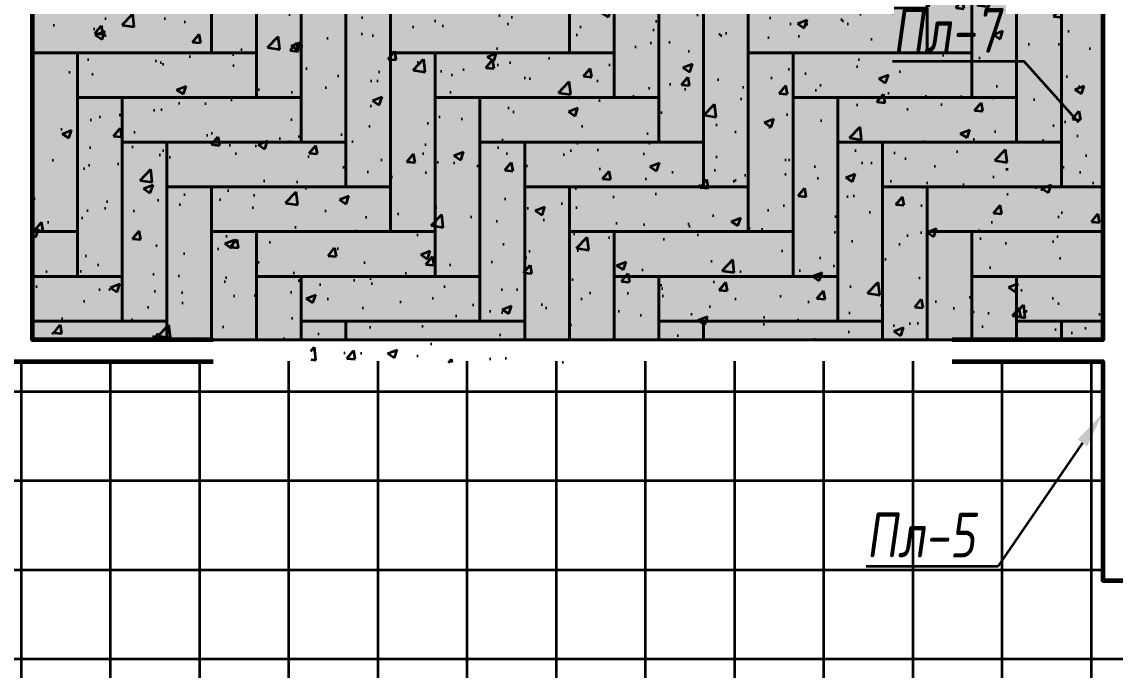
# Model space of a CAD drawing. Header units: millimetres. Extents: x -510890 to 418982, y -118257 to 141350.
# Drawn here: x 101701 to 107812, y -6421 to -2799 of the extents above; entities that cross this region are included whole.
import ezdxf
from ezdxf import colors
from ezdxf.entities.mleader import LeaderData, LeaderLine
from ezdxf.math import Vec2, Vec3

# ---------------------------------------------------------------- set-up
doc = ezdxf.new("R2010")
doc.units = ezdxf.units.MM
doc.layers.add('АР_Площадь контур', color=220, linetype='Continuous', lineweight=35, plot=False)
doc.styles.add('Архитект', font='isocpeur.ttf', dxfattribs={"width": 0.8, "oblique": 8})

msp = doc.modelspace()

# ---------------------------------------------------------------- hatches: boundary and pattern name
at = {"layer": 'АР_Площадь контур', "true_color": 0x000000, "transparency": 33554687}
h = msp.add_hatch(dxfattribs=at)
h.set_pattern_fill('ANSI37', color=18, scale=157, angle=45, style=0)
h.set_pattern_definition([(90, (2999.9, -126491.3), (-498.475, 0), []), (180, (2999.9, -126491.3), (-6e-14, -498.475), [])])
h.paths.add_polyline_path([(84997.3, 1369.4), (84997.3, -7970.6), (84997.3, -10640.6), (113670.3, -10640.6), (113670.3, -9522), (114392.3, -9522), (114392.3, -7620.6), (114902.3, -7620.6), (114902.3, -5920.6), (107743, -5920.5), (107742.8, -4694.8), (89972.3, -4694.8), (89972.3, 859.4), (86697.3, 859.4), (86697.3, 1369.4)])
at = {"layer": 'АР_Площадь контур', "ltscale": 10000, "true_color": 0x636466}
h = msp.add_hatch(dxfattribs=at)
h.set_pattern_fill('AR-CONC', color=251, scale=3)
h.set_pattern_definition([(50, (410740.1, 29345.82), (546.554, -47.81726), [57.15, -628.65]), (355, (410740.1, 29345.8), (-105.7303, 573.1705), [45.72, -502.9218]), (100.45144, (410785.66, 29341.84), (440.8237, 525.3533), [48.57, -534.2707]), (46.1842, (410740.1, 29498.2), (813.2371, -126.127), [85.725, -942.975]), (96.63556, (410807.9, 29487.7), (712.2124, 742.2784), [72.855, -801.4068]), (351.18415, (410740.1, 29498.2), (712.2124, 742.2784), [68.58, -754.3792]), (21, (410816.3, 29460.12), (454.8432, -306.7956), [57.15, -628.65]), (326, (410816.3, 29460.1), (185.4061, 552.5639), [45.72, -502.92]), (71.45144, (410854.2, 29434.56), (640.2493, 245.7683), [48.57, -534.2698]), (37.5, (410740.11, 29345.82), (9.26581, 253.66512), [0, -496.824, 0, -510.54, 0, -504.825]), (7.5, (410740.1, 29345.82), (200.45899, 300.54172), [0, -291.084, 0, -485.394, 0, -192.405]), (327.5, (410570.19, 29345.82), (406.77179, -17.18623), [0, -190.5, 0, -594.36, 0, -788.67]), (317.5, (410494, 29345.82), (444.38754, 76.27947), [0, -247.65, 0, -394.716, 0, -560.07])])
h.paths.add_polyline_path([(107741.5, -4576), (104816.5, -4581.6), (104816.5, -4701.5), (103315.5, -4701.5), (103315.5, -4581.5), (101762.6, -4581.5), (101762.6, 853.6), (107744.4, 859.6)])
at = {"layer": 'АР_Площадь контур', "ltscale": 100, "true_color": 0x636466}
h = msp.add_hatch(color=251, dxfattribs=at)
h.dxf.hatch_style = 1
h.paths.add_polyline_path([(103011.8, -1970.7), (102761.8, -1970.7), (102761.8, -2970.7), (103011.8, -2970.7)])
at = {"layer": 'АР_Площадь контур', "ltscale": 100, "true_color": 0xc7c8ca}
h = msp.add_hatch(color=9, dxfattribs=at)
h.dxf.hatch_style = 1
h.paths.add_polyline_path([(105011.8, -1970.7), (104761.8, -1970.7), (104761.8, -2970.7), (105011.8, -2970.7)])
at = {"layer": 'АР_Площадь контур', "ltscale": 100, "true_color": 0xffffff}
h = msp.add_hatch(color=7, dxfattribs=at)
h.dxf.hatch_style = 1
h.paths.add_polyline_path([(107011.8, -1970.7), (106761.8, -1970.7), (106761.8, -2970.7), (107011.8, -2970.7)])
at = {"layer": 'АР_Площадь контур', "ltscale": 100, "true_color": 0xc7c8ca}
h = msp.add_hatch(color=9, dxfattribs=at)
h.dxf.hatch_style = 1
h.paths.add_polyline_path([(103261.8, -2220.7), (103011.8, -2220.7), (103011.8, -3220.7), (103261.8, -3220.7)])
at = {"layer": 'АР_Площадь контур', "ltscale": 100, "true_color": 0xffffff}
h = msp.add_hatch(color=7, dxfattribs=at)
h.dxf.hatch_style = 1
h.paths.add_polyline_path([(105261.8, -2220.7), (105011.8, -2220.7), (105011.8, -3220.7), (105261.8, -3220.7)])
at = {"layer": 'АР_Площадь контур', "ltscale": 100, "true_color": 0x636466}
h = msp.add_hatch(color=251, dxfattribs=at)
h.dxf.hatch_style = 1
h.paths.add_polyline_path([(107261.8, -2220.7), (107011.8, -2220.7), (107011.8, -3220.7), (107261.8, -3220.7)])
at = {"layer": 'АР_Площадь контур', "ltscale": 100, "true_color": 0xffffff}
h = msp.add_hatch(color=7, dxfattribs=at)
h.dxf.hatch_style = 1
h.paths.add_polyline_path([(103511.8, -2470.7), (103261.8, -2470.7), (103261.8, -3470.7), (103511.8, -3470.7)])
at = {"layer": 'АР_Площадь контур', "ltscale": 100, "true_color": 0x636466}
h = msp.add_hatch(color=251, dxfattribs=at)
h.dxf.hatch_style = 1
h.paths.add_polyline_path([(105511.8, -2470.7), (105261.8, -2470.7), (105261.8, -3470.7), (105511.8, -3470.7)])
at = {"layer": 'АР_Площадь контур', "ltscale": 100, "true_color": 0xc7c8ca}
h = msp.add_hatch(color=9, dxfattribs=at)
h.dxf.hatch_style = 1
h.paths.add_polyline_path([(107511.8, -2470.7), (107261.8, -2470.7), (107261.8, -3470.7), (107511.8, -3470.7)])
at = {"layer": 'АР_Площадь контур', "ltscale": 100, "true_color": 0x636466}
h = msp.add_hatch(color=251, dxfattribs=at)
h.dxf.hatch_style = 1
h.paths.add_polyline_path([(102761.8, -2720.7), (101761.8, -2720.7), (101761.8, -2970.7), (102761.8, -2970.7)])
h = msp.add_hatch(color=251, dxfattribs=at)
h.dxf.hatch_style = 1
h.paths.add_polyline_path([(103761.8, -2720.7), (103511.8, -2720.7), (103511.8, -3720.7), (103761.8, -3720.7)])
at = {"layer": 'АР_Площадь контур', "ltscale": 100, "true_color": 0xc7c8ca}
h = msp.add_hatch(color=9, dxfattribs=at)
h.dxf.hatch_style = 1
h.paths.add_polyline_path([(104761.8, -2720.7), (103761.8, -2720.7), (103761.8, -2970.7), (104761.8, -2970.7)])
h = msp.add_hatch(color=9, dxfattribs=at)
h.dxf.hatch_style = 1
h.paths.add_polyline_path([(105761.8, -2720.7), (105511.8, -2720.7), (105511.8, -3720.7), (105761.8, -3720.7)])
at = {"layer": 'АР_Площадь контур', "ltscale": 100, "true_color": 0xffffff}
h = msp.add_hatch(color=7, dxfattribs=at)
h.dxf.hatch_style = 1
h.paths.add_polyline_path([(106761.8, -2720.7), (105761.8, -2720.7), (105761.8, -2970.7), (106761.8, -2970.7)])
h = msp.add_hatch(color=7, dxfattribs=at)
h.dxf.hatch_style = 1
h.paths.add_polyline_path([(107745.8, -2720.7), (107511.8, -2720.7), (107511.8, -3720.7), (107745.8, -3720.7)])
at = {"layer": 'АР_Площадь контур', "ltscale": 100, "true_color": 0x636466}
h = msp.add_hatch(color=251, dxfattribs=at)
h.dxf.hatch_style = 1
h.paths.add_polyline_path([(102011.8, -2970.7), (101761.8, -2970.7), (101761.8, -3970.7), (102011.8, -3970.7)])
at = {"layer": 'АР_Площадь контур', "ltscale": 100, "true_color": 0xc7c8ca}
h = msp.add_hatch(color=9, dxfattribs=at)
h.dxf.hatch_style = 1
h.paths.add_polyline_path([(103011.8, -2970.7), (102011.8, -2970.7), (102011.8, -3220.7), (103011.8, -3220.7)])
h = msp.add_hatch(color=9, dxfattribs=at)
h.dxf.hatch_style = 1
h.paths.add_polyline_path([(104011.8, -2970.7), (103761.8, -2970.7), (103761.8, -3970.7), (104011.8, -3970.7)])
at = {"layer": 'АР_Площадь контур', "ltscale": 100, "true_color": 0xffffff}
h = msp.add_hatch(color=7, dxfattribs=at)
h.dxf.hatch_style = 1
h.paths.add_polyline_path([(105011.8, -2970.7), (104011.8, -2970.7), (104011.8, -3220.7), (105011.8, -3220.7)])
h = msp.add_hatch(color=7, dxfattribs=at)
h.dxf.hatch_style = 1
h.paths.add_polyline_path([(106011.8, -2970.7), (105761.8, -2970.7), (105761.8, -3970.7), (106011.8, -3970.7)])
at = {"layer": 'АР_Площадь контур', "ltscale": 100, "true_color": 0x636466}
h = msp.add_hatch(color=251, dxfattribs=at)
h.dxf.hatch_style = 1
h.paths.add_polyline_path([(107011.8, -2970.7), (106011.8, -2970.7), (106011.8, -3220.7), (107011.8, -3220.7)])
at = {"layer": 'АР_Площадь контур', "ltscale": 100, "true_color": 0xc7c8ca}
h = msp.add_hatch(color=9, dxfattribs=at)
h.dxf.hatch_style = 1
h.paths.add_polyline_path([(102261.8, -3220.7), (102011.8, -3220.7), (102011.8, -4220.7), (102261.8, -4220.7)])
at = {"layer": 'АР_Площадь контур', "ltscale": 100, "true_color": 0xffffff}
h = msp.add_hatch(color=7, dxfattribs=at)
h.dxf.hatch_style = 1
h.paths.add_polyline_path([(103261.8, -3220.7), (102261.8, -3220.7), (102261.8, -3470.7), (103261.8, -3470.7)])
h = msp.add_hatch(color=7, dxfattribs=at)
h.dxf.hatch_style = 1
h.paths.add_polyline_path([(104261.8, -3220.7), (104011.8, -3220.7), (104011.8, -4220.7), (104261.8, -4220.7)])
at = {"layer": 'АР_Площадь контур', "ltscale": 100, "true_color": 0x636466}
h = msp.add_hatch(color=251, dxfattribs=at)
h.dxf.hatch_style = 1
h.paths.add_polyline_path([(105261.8, -3220.7), (104261.8, -3220.7), (104261.8, -3470.7), (105261.8, -3470.7)])
h = msp.add_hatch(color=251, dxfattribs=at)
h.dxf.hatch_style = 1
h.paths.add_polyline_path([(106261.8, -3220.7), (106011.8, -3220.7), (106011.8, -4220.7), (106261.8, -4220.7)])
at = {"layer": 'АР_Площадь контур', "ltscale": 100, "true_color": 0xc7c8ca}
h = msp.add_hatch(color=9, dxfattribs=at)
h.dxf.hatch_style = 1
h.paths.add_polyline_path([(107261.8, -3220.7), (106261.8, -3220.7), (106261.8, -3470.7), (107261.8, -3470.7)])
at = {"layer": 'АР_Площадь контур', "lineweight": 5, "ltscale": 300, "transparency": 33554687}
h = msp.add_hatch(color=252, dxfattribs=at)
h.dxf.hatch_style = 1
h.paths.add_polyline_path([(106863.2, -3300.6), (106363.2, -3300.6)], flags=17)
h.paths.add_polyline_path([(107863.2, -4300.6), (107363.2, -4300.6)], flags=17)
h.paths.add_polyline_path([(108363.2, -3800.6), (107863.2, -3800.6), (107863.2, -4800.6), (108363.2, -4800.6)])
h.paths.add_polyline_path([(108363.2, -4800.6), (107863.2, -4800.6), (107863.2, -5300.6), (108363.2, -5300.6)])
h.paths.add_polyline_path([(108863.2, -4800.6), (108363.2, -4800.6), (108363.2, -5300.6), (108863.2, -5300.6)])
h.paths.add_polyline_path([(108863.2, -5300.6), (108363.2, -5300.6)], flags=17)
h.paths.add_polyline_path([(109363.2, -4800.6), (108863.2, -4800.6), (108863.2, -5800.6), (109363.2, -5800.6)])
h.paths.add_polyline_path([(109863.2, -6300.6), (109363.2, -6300.6)], flags=17)
at = {"layer": 'АР_Площадь контур', "ltscale": 100, "true_color": 0xffffff}
h = msp.add_hatch(color=7, dxfattribs=at)
h.dxf.hatch_style = 1
h.paths.add_polyline_path([(102511.8, -3470.7), (102261.8, -3470.7), (102261.8, -4470.7), (102511.8, -4470.7)])
at = {"layer": 'АР_Площадь контур', "ltscale": 100, "true_color": 0x636466}
h = msp.add_hatch(color=251, dxfattribs=at)
h.dxf.hatch_style = 1
h.paths.add_polyline_path([(103511.8, -3470.7), (102511.8, -3470.7), (102511.8, -3720.7), (103511.8, -3720.7)])
h = msp.add_hatch(color=251, dxfattribs=at)
h.dxf.hatch_style = 1
h.paths.add_polyline_path([(104511.8, -3470.7), (104261.8, -3470.7), (104261.8, -4470.7), (104511.8, -4470.7)])
at = {"layer": 'АР_Площадь контур', "ltscale": 100, "true_color": 0xc7c8ca}
h = msp.add_hatch(color=9, dxfattribs=at)
h.dxf.hatch_style = 1
h.paths.add_polyline_path([(105511.8, -3470.7), (104511.8, -3470.7), (104511.8, -3720.7), (105511.8, -3720.7)])
h = msp.add_hatch(color=9, dxfattribs=at)
h.dxf.hatch_style = 1
h.paths.add_polyline_path([(106511.8, -3470.7), (106261.8, -3470.7), (106261.8, -4470.7), (106511.8, -4470.7)])
at = {"layer": 'АР_Площадь контур', "ltscale": 100, "true_color": 0xffffff}
h = msp.add_hatch(color=7, dxfattribs=at)
h.dxf.hatch_style = 1
h.paths.add_polyline_path([(107511.8, -3470.7), (106511.8, -3470.7), (106511.8, -3720.7), (107511.8, -3720.7)])
at = {"layer": 'АР_Площадь контур', "ltscale": 100, "true_color": 0x636466}
h = msp.add_hatch(color=251, dxfattribs=at)
h.dxf.hatch_style = 1
h.paths.add_polyline_path([(102761.8, -3720.7), (102511.8, -3720.7), (102511.8, -4575.8), (102761.8, -4575.8)])
at = {"layer": 'АР_Площадь контур', "ltscale": 100, "true_color": 0xc7c8ca}
h = msp.add_hatch(color=9, dxfattribs=at)
h.dxf.hatch_style = 1
h.paths.add_polyline_path([(103761.8, -3720.7), (102761.8, -3720.7), (102761.8, -3970.7), (103761.8, -3970.7)])
h = msp.add_hatch(color=9, dxfattribs=at)
h.dxf.hatch_style = 1
h.paths.add_polyline_path([(104761.8, -3720.7), (104511.8, -3720.7), (104511.8, -4575.8), (104761.8, -4575.8)])
at = {"layer": 'АР_Площадь контур', "ltscale": 100, "true_color": 0xffffff}
h = msp.add_hatch(color=7, dxfattribs=at)
h.dxf.hatch_style = 1
h.paths.add_polyline_path([(105761.8, -3720.7), (104761.8, -3720.7), (104761.8, -3970.7), (105761.8, -3970.7)])
h = msp.add_hatch(color=7, dxfattribs=at)
h.dxf.hatch_style = 1
h.paths.add_polyline_path([(106761.8, -3720.7), (106511.8, -3720.7), (106511.8, -4575.8), (106761.8, -4575.8)])
at = {"layer": 'АР_Площадь контур', "ltscale": 100, "true_color": 0x636466}
h = msp.add_hatch(color=251, dxfattribs=at)
h.dxf.hatch_style = 1
h.paths.add_polyline_path([(107745.8, -3720.7), (106761.8, -3720.7), (106761.8, -3970.7), (107745.8, -3970.7)])
at = {"layer": 'АР_Площадь контур', "ltscale": 100, "true_color": 0xc7c8ca}
h = msp.add_hatch(color=9, dxfattribs=at)
h.dxf.hatch_style = 1
h.paths.add_polyline_path([(102011.8, -3970.7), (101762.3, -3970.7), (101762.3, -4220.7), (102011.8, -4220.7)])
h = msp.add_hatch(color=9, dxfattribs=at)
h.dxf.hatch_style = 1
h.paths.add_polyline_path([(103011.8, -3970.7), (102761.8, -3970.7), (102761.8, -4575.8), (103011.8, -4575.8)])
at = {"layer": 'АР_Площадь контур', "ltscale": 100, "true_color": 0xffffff}
h = msp.add_hatch(color=7, dxfattribs=at)
h.dxf.hatch_style = 1
h.paths.add_polyline_path([(104011.8, -3970.7), (103011.8, -3970.7), (103011.8, -4220.7), (104011.8, -4220.7)])
h = msp.add_hatch(color=7, dxfattribs=at)
h.dxf.hatch_style = 1
h.paths.add_polyline_path([(105011.8, -3970.7), (104761.8, -3970.7), (104761.8, -4575.8), (105011.8, -4575.8)])
at = {"layer": 'АР_Площадь контур', "ltscale": 100, "true_color": 0x636466}
h = msp.add_hatch(color=251, dxfattribs=at)
h.dxf.hatch_style = 1
h.paths.add_polyline_path([(106011.8, -3970.7), (105011.8, -3970.7), (105011.8, -4220.7), (106011.8, -4220.7)])
h = msp.add_hatch(color=251, dxfattribs=at)
h.dxf.hatch_style = 1
h.paths.add_polyline_path([(107011.8, -3970.7), (106761.8, -3970.7), (106761.8, -4575.8), (107011.8, -4575.8)])
at = {"layer": 'АР_Площадь контур', "ltscale": 100, "true_color": 0xc7c8ca}
h = msp.add_hatch(color=9, dxfattribs=at)
h.dxf.hatch_style = 1
h.paths.add_polyline_path([(107745.8, -3970.7), (107011.8, -3970.7), (107011.8, -4220.7), (107745.8, -4220.7)])
at = {"layer": 'АР_Площадь контур', "ltscale": 100, "true_color": 0xffffff}
h = msp.add_hatch(color=7, dxfattribs=at)
h.dxf.hatch_style = 1
h.paths.add_polyline_path([(102261.8, -4220.7), (101762.3, -4220.7), (101762.3, -4470.7), (102261.8, -4470.7)])
h = msp.add_hatch(color=7, dxfattribs=at)
h.dxf.hatch_style = 1
h.paths.add_polyline_path([(103261.8, -4220.7), (103011.8, -4220.7), (103011.8, -4575.8), (103261.8, -4575.8)])
at = {"layer": 'АР_Площадь контур', "ltscale": 100, "true_color": 0x636466}
h = msp.add_hatch(color=251, dxfattribs=at)
h.dxf.hatch_style = 1
h.paths.add_polyline_path([(104261.8, -4220.7), (103261.8, -4220.7), (103261.8, -4470.7), (104261.8, -4470.7)])
h = msp.add_hatch(color=251, dxfattribs=at)
h.dxf.hatch_style = 1
h.paths.add_polyline_path([(105261.8, -4220.7), (105011.8, -4220.7), (105011.8, -4575.8), (105261.8, -4575.8)])
at = {"layer": 'АР_Площадь контур', "ltscale": 100, "true_color": 0xc7c8ca}
h = msp.add_hatch(color=9, dxfattribs=at)
h.dxf.hatch_style = 1
h.paths.add_polyline_path([(106261.8, -4220.7), (105261.8, -4220.7), (105261.8, -4470.7), (106261.8, -4470.7)])
h = msp.add_hatch(color=9, dxfattribs=at)
h.dxf.hatch_style = 1
h.paths.add_polyline_path([(107261.8, -4220.7), (107011.8, -4220.7), (107011.8, -4575.8), (107261.8, -4575.8)])
at = {"layer": 'АР_Площадь контур', "ltscale": 100, "true_color": 0xffffff}
h = msp.add_hatch(color=7, dxfattribs=at)
h.dxf.hatch_style = 1
h.paths.add_polyline_path([(107745.8, -4220.7), (107261.8, -4220.7), (107261.8, -4470.7), (107745.8, -4470.7)])
at = {"layer": 'АР_Площадь контур', "ltscale": 100, "true_color": 0x636466}
h = msp.add_hatch(color=251, dxfattribs=at)
h.dxf.hatch_style = 1
h.paths.add_polyline_path([(102511.8, -4470.7), (101762.3, -4470.7), (101762.3, -4575.8), (102511.8, -4575.8)])
h = msp.add_hatch(color=251, dxfattribs=at)
h.dxf.hatch_style = 1
h.paths.add_polyline_path([(103511.8, -4470.7), (103261.8, -4470.7), (103261.8, -4575.8), (103511.8, -4575.8)])
at = {"layer": 'АР_Площадь контур', "ltscale": 100, "true_color": 0xc7c8ca}
h = msp.add_hatch(color=9, dxfattribs=at)
h.dxf.hatch_style = 1
h.paths.add_polyline_path([(104511.8, -4470.7), (103511.8, -4470.7), (103511.8, -4575.8), (104511.8, -4575.8)])
h = msp.add_hatch(color=9, dxfattribs=at)
h.dxf.hatch_style = 1
h.paths.add_polyline_path([(105511.8, -4470.7), (105261.8, -4470.7), (105261.8, -4575.8), (105511.8, -4575.8)])
at = {"layer": 'АР_Площадь контур', "ltscale": 100, "true_color": 0xffffff}
h = msp.add_hatch(color=7, dxfattribs=at)
h.dxf.hatch_style = 1
h.paths.add_polyline_path([(106511.8, -4470.7), (105511.8, -4470.7), (105511.8, -4575.8), (106511.8, -4575.8)])
h = msp.add_hatch(color=7, dxfattribs=at)
h.dxf.hatch_style = 1
h.paths.add_polyline_path([(107511.8, -4470.7), (107261.8, -4470.7), (107261.8, -4575.8), (107511.8, -4575.8)])
at = {"layer": 'АР_Площадь контур', "ltscale": 100, "true_color": 0x636466}
h = msp.add_hatch(color=251, dxfattribs=at)
h.dxf.hatch_style = 1
h.paths.add_polyline_path([(107745.8, -4470.7), (107511.8, -4470.7), (107511.8, -4575.8), (107745.8, -4575.8)])

# ---------------------------------------------------------------- linework, layer by layer
at = {"layer": 'АР_Площадь контур', "lineweight": 60}
for points in [[(102771.1, -4575.7), (101759.4, -4575.8), (101762.3, 859.4), (107742.9, 859.4), (107742.9, -4575.7), (106901.1, -4575.7)], [(93896.2, -4695.7), (102771.1, -4695.8)], [(106901.1, -4695.7), (107742.9, -4695.7), (107742.7, -5920.6), (108306.2, -5920.6)]]:
    msp.add_lwpolyline(points, dxfattribs=at)
at = {"layer": 'АР_Площадь контур', "color": 7, "ltscale": 100}
for points in [[(101762.3, -4575.8), (107745.8, -4575.8), (107745.8, 859.4), (101762.3, 859.4)], [(102761.8, -2970.7), (102761.8, -1970.7), (103011.8, -1970.7), (103011.8, -2970.7)], [(104761.8, -2970.7), (104761.8, -1970.7), (105011.8, -1970.7), (105011.8, -2970.7)], [(106761.8, -2970.7), (106761.8, -1970.7), (107011.8, -1970.7), (107011.8, -2970.7)], [(103011.8, -3220.7), (103011.8, -2220.7), (103261.8, -2220.7), (103261.8, -3220.7)], [(105011.8, -3220.7), (105011.8, -2220.7), (105261.8, -2220.7), (105261.8, -3220.7)], [(107011.8, -3220.7), (107011.8, -2220.7), (107261.8, -2220.7), (107261.8, -3220.7)], [(103261.8, -3470.7), (103261.8, -2470.7), (103511.8, -2470.7), (103511.8, -3470.7)], [(105261.8, -3470.7), (105261.8, -2470.7), (105511.8, -2470.7), (105511.8, -3470.7)], [(107261.8, -3470.7), (107261.8, -2470.7), (107511.8, -2470.7), (107511.8, -3470.7)], [(101761.8, -2720.7), (102761.8, -2720.7), (102761.8, -2970.7), (101761.8, -2970.7)], [(103511.8, -3720.7), (103511.8, -2720.7), (103761.8, -2720.7), (103761.8, -3720.7)], [(103761.8, -2720.7), (104761.8, -2720.7), (104761.8, -2970.7), (103761.8, -2970.7)], [(105511.8, -3720.7), (105511.8, -2720.7), (105761.8, -2720.7), (105761.8, -3720.7)], [(105761.8, -2720.7), (106761.8, -2720.7), (106761.8, -2970.7), (105761.8, -2970.7)], [(107511.8, -3720.7), (107511.8, -2720.7), (107745.8, -2720.7), (107745.8, -3720.7)], [(101761.8, -3970.7), (101761.8, -2970.7), (102011.8, -2970.7), (102011.8, -3970.7)], [(102011.8, -2970.7), (103011.8, -2970.7), (103011.8, -3220.7), (102011.8, -3220.7)], [(103761.8, -3970.7), (103761.8, -2970.7), (104011.8, -2970.7), (104011.8, -3970.7)], [(104011.8, -2970.7), (105011.8, -2970.7), (105011.8, -3220.7), (104011.8, -3220.7)], [(105761.8, -3970.7), (105761.8, -2970.7), (106011.8, -2970.7), (106011.8, -3970.7)], [(106011.8, -2970.7), (107011.8, -2970.7), (107011.8, -3220.7), (106011.8, -3220.7)], [(102011.8, -4220.7), (102011.8, -3220.7), (102261.8, -3220.7), (102261.8, -4220.7)], [(102261.8, -3220.7), (103261.8, -3220.7), (103261.8, -3470.7), (102261.8, -3470.7)], [(104011.8, -4220.7), (104011.8, -3220.7), (104261.8, -3220.7), (104261.8, -4220.7)], [(104261.8, -3220.7), (105261.8, -3220.7), (105261.8, -3470.7), (104261.8, -3470.7)], [(106011.8, -4220.7), (106011.8, -3220.7), (106261.8, -3220.7), (106261.8, -4220.7)], [(106261.8, -3220.7), (107261.8, -3220.7), (107261.8, -3470.7), (106261.8, -3470.7)], [(102261.8, -4470.7), (102261.8, -3470.7), (102511.8, -3470.7), (102511.8, -4470.7)], [(102511.8, -3470.7), (103511.8, -3470.7), (103511.8, -3720.7), (102511.8, -3720.7)], [(104261.8, -4470.7), (104261.8, -3470.7), (104511.8, -3470.7), (104511.8, -4470.7)], [(104511.8, -3470.7), (105511.8, -3470.7), (105511.8, -3720.7), (104511.8, -3720.7)], [(106261.8, -4470.7), (106261.8, -3470.7), (106511.8, -3470.7), (106511.8, -4470.7)], [(106511.8, -3470.7), (107511.8, -3470.7), (107511.8, -3720.7), (106511.8, -3720.7)], [(102511.8, -4575.8), (102511.8, -3720.7), (102761.8, -3720.7), (102761.8, -4575.8)], [(102761.8, -3720.7), (103761.8, -3720.7), (103761.8, -3970.7), (102761.8, -3970.7)], [(104511.8, -4575.8), (104511.8, -3720.7), (104761.8, -3720.7), (104761.8, -4575.8)], [(104761.8, -3720.7), (105761.8, -3720.7), (105761.8, -3970.7), (104761.8, -3970.7)], [(106511.8, -4575.8), (106511.8, -3720.7), (106761.8, -3720.7), (106761.8, -4575.8)], [(106761.8, -3720.7), (107745.8, -3720.7), (107745.8, -3970.7), (106761.8, -3970.7)], [(101762.3, -3970.7), (102011.8, -3970.7), (102011.8, -4220.7), (101762.3, -4220.7)], [(102761.8, -4575.8), (102761.8, -3970.7), (103011.8, -3970.7), (103011.8, -4575.8)], [(103011.8, -3970.7), (104011.8, -3970.7), (104011.8, -4220.7), (103011.8, -4220.7)], [(104761.8, -4575.8), (104761.8, -3970.7), (105011.8, -3970.7), (105011.8, -4575.8)], [(105011.8, -3970.7), (106011.8, -3970.7), (106011.8, -4220.7), (105011.8, -4220.7)], [(106761.8, -4575.8), (106761.8, -3970.7), (107011.8, -3970.7), (107011.8, -4575.8)], [(107011.8, -3970.7), (107745.8, -3970.7), (107745.8, -4220.7), (107011.8, -4220.7)], [(101762.3, -4220.7), (102261.8, -4220.7), (102261.8, -4470.7), (101762.3, -4470.7)], [(103011.8, -4575.8), (103011.8, -4220.7), (103261.8, -4220.7), (103261.8, -4575.8)], [(103261.8, -4220.7), (104261.8, -4220.7), (104261.8, -4470.7), (103261.8, -4470.7)], [(105011.8, -4575.8), (105011.8, -4220.7), (105261.8, -4220.7), (105261.8, -4575.8)], [(105261.8, -4220.7), (106261.8, -4220.7), (106261.8, -4470.7), (105261.8, -4470.7)], [(107011.8, -4575.8), (107011.8, -4220.7), (107261.8, -4220.7), (107261.8, -4575.8)], [(107261.8, -4220.7), (107745.8, -4220.7), (107745.8, -4470.7), (107261.8, -4470.7)], [(101762.3, -4575.8), (101762.3, -4470.7), (102511.8, -4470.7), (102511.8, -4575.8)], [(103261.8, -4575.8), (103261.8, -4470.7), (103511.8, -4470.7), (103511.8, -4575.8)], [(103511.8, -4575.8), (103511.8, -4470.7), (104511.8, -4470.7), (104511.8, -4575.8)], [(105261.8, -4575.8), (105261.8, -4470.7), (105511.8, -4470.7), (105511.8, -4575.8)], [(105511.8, -4575.8), (105511.8, -4470.7), (106511.8, -4470.7), (106511.8, -4575.8)], [(107261.8, -4575.8), (107261.8, -4470.7), (107511.8, -4470.7), (107511.8, -4575.8)], [(107511.8, -4575.8), (107511.8, -4470.7), (107745.8, -4470.7), (107745.8, -4575.8)]]:
    msp.add_lwpolyline(points, close=True, dxfattribs=at)

# ---------------------------------------------------------------- leaders
at = {"layer": 'АР_Площадь контур'}
ml = msp.add_multileader_mtext('Standard', dxfattribs=at)
ml.set_content('Пл-7', color=256, style='Архитект')
ml.set_leader_properties(color=256, linetype='ByLayer', lineweight=-1)
ml.build(insert=Vec2(0, 0))
ml.multileader.update_dxf_attribs({"text_left_attachment_type": 6, "text_right_attachment_type": 6, "dogleg_length": 25, "arrow_head_size": 200})
ctx = ml.context
ctx.base_point, ctx.char_height, ctx.arrow_head_size, ctx.landing_gap_size, ctx.plane_origin = Vec3(106468, -3020.7), 250, 200, 100, Vec3(92571.5, -3299)
ctx.left_attachment, ctx.right_attachment = 6, 6
notes = []
notes.append((ctx, [(0, (1, 1, 0), (107303.3, -3020.7), (-1, 0), 25, [(1, [(107742.9, -3508.7)], 0, [])])]))
ctx.mtext.insert, ctx.mtext.width, ctx.mtext.defined_height, ctx.mtext.line_spacing_style, ctx.mtext.flow_direction = Vec3(106568, -2720.7), 3549.472, 1007.6, 2, 5
ml = msp.add_multileader_mtext('Standard', dxfattribs=at)
ml.set_content('Пл-5', color=256, style='Архитект')
ml.set_leader_properties(color=256, linetype='ByLayer', lineweight=-1)
ml.build(insert=Vec2(0, 0))
ml.multileader.update_dxf_attribs({"text_left_attachment_type": 6, "text_right_attachment_type": 6, "dogleg_length": 25, "arrow_head_size": 200})
ctx = ml.context
ctx.base_point, ctx.char_height, ctx.arrow_head_size, ctx.landing_gap_size, ctx.plane_origin = Vec3(99701.7, -5550.8), 250, 200, 100, Vec3(86201.1, -6290.1)
ctx.left_attachment, ctx.right_attachment = 6, 6
notes.append((ctx, [(0, (1, 1, 0), (100537, -5550.8), (-1, 0), 25, [(1, [(101124.1, -4695.8)], 0, [])])]))
ctx.mtext.insert, ctx.mtext.width, ctx.mtext.defined_height, ctx.mtext.line_spacing_style, ctx.mtext.flow_direction = Vec3(99801.7, -5250.8), 3549.472, 1007.6, 2, 5
ml = msp.add_multileader_mtext('Standard', dxfattribs=at)
ml.set_content('Пл-5', color=256, style='Архитект')
ml.set_leader_properties(color=256, linetype='ByLayer', lineweight=-1)
ml.build(insert=Vec2(0, 0))
ml.multileader.update_dxf_attribs({"text_left_attachment_type": 6, "text_right_attachment_type": 6, "dogleg_length": 25, "arrow_head_size": 200})
ctx = ml.context
ctx.base_point, ctx.char_height, ctx.arrow_head_size, ctx.landing_gap_size, ctx.plane_origin = Vec3(106320.5, -5840.8), 250, 200, 100, Vec3(92819.9, -6580.2)
ctx.left_attachment, ctx.right_attachment = 6, 6
notes.append((ctx, [(0, (1, 1, 0), (107155.8, -5840.8), (-1, 0), 25, [(1, [(107742.9, -4985.8)], 0, [])])]))
ctx.mtext.insert, ctx.mtext.width, ctx.mtext.defined_height, ctx.mtext.line_spacing_style, ctx.mtext.flow_direction = Vec3(106420.5, -5540.8), 3549.472, 1007.6, 2, 5
for ctx, leaders in notes:
    for number, flags, end, landing, length, lines in leaders:
        leader = LeaderData()
        leader.index, (leader.has_last_leader_line, leader.has_dogleg_vector, leader.attachment_direction) = number, flags
        leader.last_leader_point, leader.dogleg_vector, leader.dogleg_length = Vec3(end), Vec3(landing), length
        for number, points, colour, breaks in lines:
            line = LeaderLine()
            line.index, line.vertices, line.color, line.breaks = number, Vec3.list(points), colors.encode_raw_color(colour), breaks
            leader.lines.append(line)
        ctx.leaders.append(leader)

doc.saveas('drawing.dxf')
